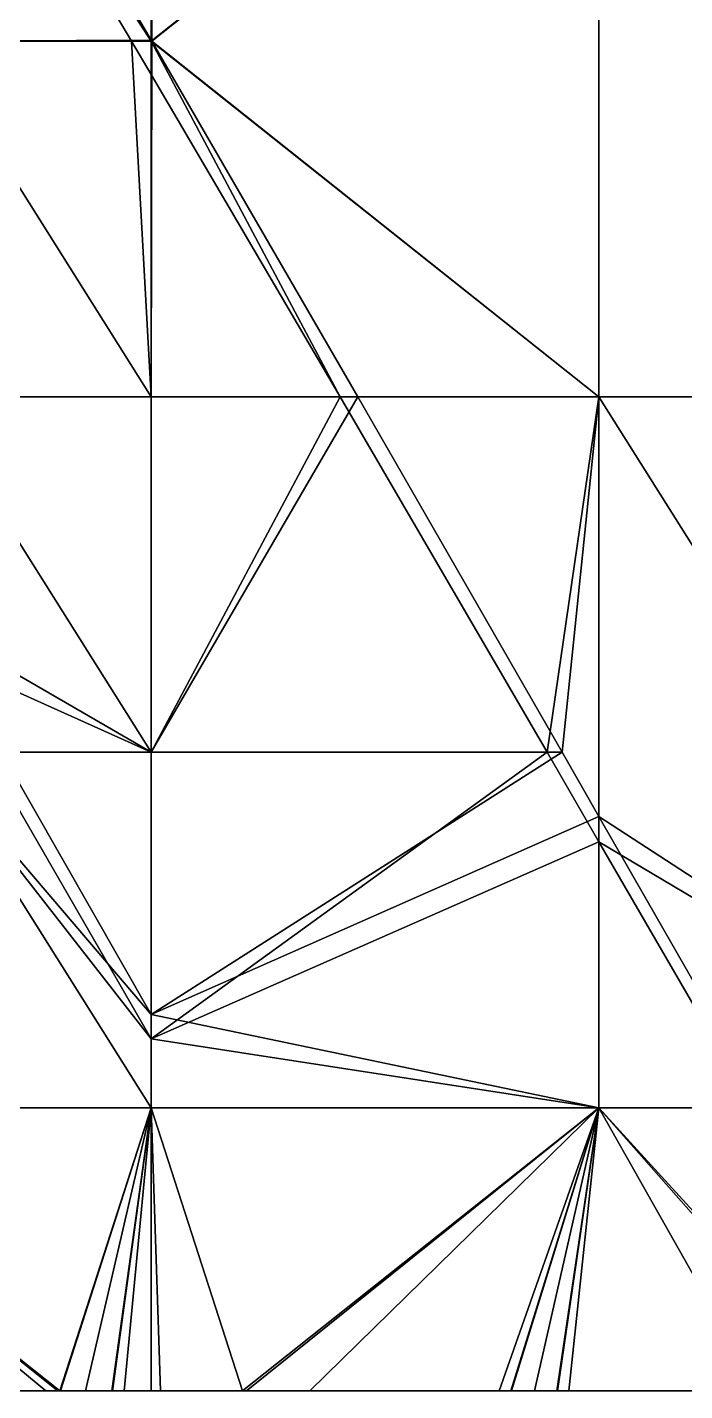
# Model space of a CAD drawing. Extents: x 376891 to 377036, y 6958800 to 6959083.
# Drawn here: x 376994.33 to 377006.08, y 6958800.47 to 6958824.83 of the extents above; entities that cross this region are included whole.
import ezdxf

# ---------------------------------------------------------------- set-up
doc = ezdxf.new("R2010")
doc.units = 0
doc.layers.add('FM2', color=7, linetype='CONTINUOUS')

msp = doc.modelspace()

# ---------------------------------------------------------------- linework, layer by layer
at = {"layer": 'FM2'}
for points in [[(376992.431, 6958830.924, 286.168), (376996.199, 6958824.575, 286.168), (376992.548, 6958824.575, 284.334)], [(376992.431, 6958830.924, 286.168), (376996.548, 6958830.924, 288.229), (376996.548, 6958824.575, 286.343)], [(376996.548, 6958824.575, 286.343), (376996.199, 6958824.575, 286.168), (376992.431, 6958830.924, 286.168)], [(376996.548, 6958824.596, 286.168), (376992.844, 6958830.924, 286.168), (376992.548, 6958824.575, 284.148)], [(376996.548, 6958824.596, 286.168), (376996.548, 6958830.924, 288.027), (376992.844, 6958830.924, 286.168)], [(376996.548, 6958830.924, 288.027), (376996.548, 6958824.596, 286.168), (376996.561, 6958824.575, 286.168)], [(377004.548, 6958830.924, 292.053), (376996.548, 6958830.924, 288.027), (376996.561, 6958824.575, 286.168)], [(376996.548, 6958824.575, 286.343), (376996.548, 6958830.924, 288.229), (377004.548, 6958830.924, 292.245)], [(376996.548, 6958824.575, 286.343), (377004.548, 6958830.924, 292.245), (377004.548, 6958818.225, 288.493)], [(377004.548, 6958818.225, 288.34), (377004.548, 6958830.924, 292.053), (376996.561, 6958824.575, 286.168)], [(377012.548, 6958818.225, 292.374), (377012.548, 6958830.924, 296.086), (377004.548, 6958830.924, 292.053)], [(377004.548, 6958830.924, 292.053), (377004.548, 6958818.225, 288.34), (377012.548, 6958818.225, 292.374)], [(377012.548, 6958818.225, 292.519), (377004.548, 6958818.225, 288.493), (377004.548, 6958830.924, 292.245)], [(377004.548, 6958830.924, 292.245), (377012.512, 6958830.924, 296.247), (377012.548, 6958818.225, 292.519)], [(376992.548, 6958824.575, 284.148), (376996.548, 6958824.575, 286.161), (376996.548, 6958824.596, 286.168)], [(376996.548, 6958818.225, 284.308), (376996.548, 6958824.575, 286.161), (376992.548, 6958824.575, 284.148)], [(376992.548, 6958824.575, 284.148), (376992.548, 6958818.225, 282.293), (376996.548, 6958818.225, 284.308)], [(376996.548, 6958818.225, 284.469), (376992.548, 6958818.225, 282.458), (376992.548, 6958824.575, 284.334)], [(376992.548, 6958824.575, 284.334), (376996.199, 6958824.575, 286.168), (376996.548, 6958818.225, 284.469)], [(376996.199, 6958824.575, 286.168), (376996.548, 6958823.981, 286.168), (376996.548, 6958818.225, 284.469)], [(376996.199, 6958824.575, 286.168), (376996.548, 6958824.575, 286.343), (376996.548, 6958823.981, 286.168)], [(376996.561, 6958824.575, 286.168), (376996.548, 6958824.596, 286.168), (376996.548, 6958824.575, 286.161)], [(376996.561, 6958824.575, 286.168), (376996.548, 6958824.575, 286.161), (376996.548, 6958818.225, 284.308)], [(376996.548, 6958818.225, 284.308), (377000.238, 6958818.225, 286.168), (376996.561, 6958824.575, 286.168)], [(376996.548, 6958824.575, 286.343), (377004.548, 6958818.225, 288.493), (376999.924, 6958818.225, 286.168)], [(376999.924, 6958818.225, 286.168), (376996.548, 6958823.981, 286.168), (376996.548, 6958824.575, 286.343)], [(376996.561, 6958824.575, 286.168), (377000.238, 6958818.225, 286.168), (377004.548, 6958818.225, 288.34)], [(376996.548, 6958818.225, 284.469), (376996.548, 6958823.981, 286.168), (376999.924, 6958818.225, 286.168)], [(376996.548, 6958811.875, 282.471), (376996.548, 6958818.225, 284.308), (376992.548, 6958818.225, 282.293)], [(376996.548, 6958811.875, 282.471), (376992.548, 6958818.225, 282.293), (376992.548, 6958814.196, 281.128)], [(376992.548, 6958818.225, 282.458), (376996.548, 6958818.225, 284.469), (376996.548, 6958811.875, 282.613)], [(376992.548, 6958813.676, 281.128), (376992.548, 6958818.225, 282.458), (376996.548, 6958811.875, 282.613)], [(377000.238, 6958818.225, 286.168), (376996.548, 6958818.225, 284.308), (376996.548, 6958811.875, 282.471)], [(376996.548, 6958811.875, 282.471), (377003.892, 6958811.875, 286.168), (377000.238, 6958818.225, 286.168)], [(376996.548, 6958811.875, 282.613), (376996.548, 6958818.225, 284.469), (376999.924, 6958818.225, 286.168)], [(376999.924, 6958818.225, 286.168), (377003.622, 6958811.875, 286.168), (376996.548, 6958811.875, 282.613)], [(377003.622, 6958811.875, 286.168), (376999.924, 6958818.225, 286.168), (377004.548, 6958818.225, 288.493)], [(377004.548, 6958818.225, 288.34), (377000.238, 6958818.225, 286.168), (377003.892, 6958811.875, 286.168)], [(377004.548, 6958818.225, 288.493), (377004.548, 6958810.278, 286.168), (377003.622, 6958811.875, 286.168)], [(377003.892, 6958811.875, 286.168), (377004.548, 6958810.731, 286.168), (377004.548, 6958818.225, 288.34)], [(377012.548, 6958805.526, 288.691), (377012.548, 6958818.225, 292.374), (377004.548, 6958818.225, 288.34)], [(377012.548, 6958805.526, 288.691), (377004.548, 6958818.225, 288.34), (377004.548, 6958810.731, 286.168)], [(377004.548, 6958818.225, 288.493), (377012.548, 6958818.225, 292.519), (377012.548, 6958805.526, 288.802)], [(377004.548, 6958810.278, 286.168), (377004.548, 6958818.225, 288.493), (377012.548, 6958805.526, 288.802)], [(376992.548, 6958814.196, 281.128), (376993.876, 6958811.875, 281.128), (376996.548, 6958811.875, 282.471)], [(376996.548, 6958811.875, 282.613), (376993.591, 6958811.875, 281.128), (376992.548, 6958813.676, 281.128)], [(376988.548, 6958805.526, 276.65), (376996.548, 6958805.526, 280.65), (376992.548, 6958811.875, 280.461)], [(376992.548, 6958811.875, 280.605), (376996.548, 6958805.526, 280.772), (376988.548, 6958805.526, 276.775)], [(376996.548, 6958807.194, 281.128), (376993.876, 6958811.875, 281.128), (376992.548, 6958811.875, 280.461)], [(376996.548, 6958805.526, 280.65), (376996.548, 6958807.194, 281.128), (376992.548, 6958811.875, 280.461)], [(376992.548, 6958811.875, 280.605), (376993.591, 6958811.875, 281.128), (376996.548, 6958806.755, 281.128)], [(376992.548, 6958811.875, 280.605), (376996.548, 6958806.755, 281.128), (376996.548, 6958805.526, 280.772)], [(376993.591, 6958811.875, 281.128), (376996.548, 6958811.875, 282.613), (376996.548, 6958806.755, 281.128)], [(376996.548, 6958807.194, 281.128), (376996.548, 6958811.875, 282.471), (376993.876, 6958811.875, 281.128)], [(377003.892, 6958811.875, 286.168), (376996.548, 6958811.875, 282.471), (376996.548, 6958807.194, 281.128)], [(377004.548, 6958810.731, 286.168), (377003.892, 6958811.875, 286.168), (376996.548, 6958807.194, 281.128)], [(376996.548, 6958806.755, 281.128), (376996.548, 6958811.875, 282.613), (377003.622, 6958811.875, 286.168)], [(376996.548, 6958806.755, 281.128), (377003.622, 6958811.875, 286.168), (377004.548, 6958810.278, 286.168)], [(377004.548, 6958805.526, 284.667), (377004.548, 6958810.731, 286.168), (376996.548, 6958807.194, 281.128)], [(377007.533, 6958805.526, 286.168), (377004.548, 6958810.731, 286.168), (377004.548, 6958805.526, 284.667)], [(377004.548, 6958810.731, 286.168), (377007.533, 6958805.526, 286.168), (377012.548, 6958805.526, 288.691)], [(376996.548, 6958806.755, 281.128), (377004.548, 6958810.278, 286.168), (377004.548, 6958805.526, 284.784)], [(377004.548, 6958805.526, 284.784), (377004.548, 6958810.278, 286.168), (377007.304, 6958805.526, 286.168)], [(377012.548, 6958805.526, 288.802), (377007.304, 6958805.526, 286.168), (377004.548, 6958810.278, 286.168)], [(376996.548, 6958807.194, 281.128), (376996.548, 6958805.526, 280.65), (377004.548, 6958805.526, 284.667)], [(377004.548, 6958805.526, 284.784), (376996.548, 6958805.526, 280.772), (376996.548, 6958806.755, 281.128)], [(376988.548, 6958805.526, 276.65), (376994.173, 6958800.472, 278.022), (376994.883, 6958800.472, 278.375)], [(376988.548, 6958805.526, 276.65), (376994.883, 6958800.472, 278.375), (376994.915, 6958800.472, 278.391)], [(376996.548, 6958805.526, 280.65), (376988.548, 6958805.526, 276.65), (376994.915, 6958800.472, 278.391)], [(376994.897, 6958800.472, 278.49), (376988.548, 6958805.526, 276.775), (376994.915, 6958800.472, 278.499)], [(376994.001, 6958800.472, 278.043), (376988.548, 6958805.526, 276.775), (376994.667, 6958800.472, 278.375)], [(376994.667, 6958800.472, 278.375), (376988.548, 6958805.526, 276.775), (376994.897, 6958800.472, 278.49)], [(376988.548, 6958805.526, 276.775), (376996.548, 6958805.526, 280.772), (376994.915, 6958800.472, 278.499)], [(376996.548, 6958805.526, 280.65), (376994.915, 6958800.472, 278.391), (376995.375, 6958800.472, 278.621)], [(376994.915, 6958800.472, 278.499), (376996.548, 6958805.526, 280.772), (376994.928, 6958800.472, 278.505)], [(376994.928, 6958800.472, 278.505), (376996.548, 6958805.526, 280.772), (376995.375, 6958800.472, 278.729)], [(376996.548, 6958805.526, 280.65), (376995.375, 6958800.472, 278.621), (376995.857, 6958800.472, 278.862)], [(376995.375, 6958800.472, 278.729), (376996.548, 6958805.526, 280.772), (376995.843, 6958800.472, 278.963)], [(376995.843, 6958800.472, 278.963), (376996.548, 6958805.526, 280.772), (376996.066, 6958800.472, 279.074)], [(376996.548, 6958805.526, 280.65), (376995.857, 6958800.472, 278.862), (376996.548, 6958800.472, 279.208)], [(376996.066, 6958800.472, 279.074), (376996.548, 6958805.526, 280.772), (376996.548, 6958800.472, 279.315)], [(376998.181, 6958800.472, 280.028), (376996.548, 6958805.526, 280.65), (376996.548, 6958800.472, 279.208)], [(376998.181, 6958800.472, 280.028), (377004.548, 6958805.526, 284.667), (376996.548, 6958805.526, 280.65)], [(376996.548, 6958800.472, 279.315), (376996.548, 6958805.526, 280.772), (376996.717, 6958800.472, 279.4)], [(376996.717, 6958800.472, 279.4), (376996.548, 6958805.526, 280.772), (376998.181, 6958800.472, 280.134)], [(376998.181, 6958800.472, 280.134), (376996.548, 6958805.526, 280.772), (377004.548, 6958805.526, 284.784)], [(377004.548, 6958805.526, 284.667), (376998.181, 6958800.472, 280.028), (376999.385, 6958800.472, 280.631)], [(377004.548, 6958805.526, 284.784), (376998.252, 6958800.472, 280.17), (376998.181, 6958800.472, 280.134)], [(377004.548, 6958805.526, 284.784), (376999.385, 6958800.472, 280.737), (376998.252, 6958800.472, 280.17)], [(377004.548, 6958805.526, 284.667), (376999.385, 6958800.472, 280.631), (377002.973, 6958800.472, 282.43)], [(377004.548, 6958805.526, 284.784), (377002.765, 6958800.472, 282.43), (376999.385, 6958800.472, 280.737)], [(377004.548, 6958805.526, 284.784), (377002.984, 6958800.472, 282.539), (377002.765, 6958800.472, 282.43)], [(377004.548, 6958805.526, 284.667), (377002.973, 6958800.472, 282.43), (377003.395, 6958800.472, 282.641)], [(377004.548, 6958805.526, 284.784), (377003.395, 6958800.472, 282.745), (377002.984, 6958800.472, 282.539)], [(377004.548, 6958805.526, 284.667), (377003.395, 6958800.472, 282.641), (377003.81, 6958800.472, 282.849)], [(377004.548, 6958805.526, 284.784), (377003.799, 6958800.472, 282.947), (377003.395, 6958800.472, 282.745)], [(377004.548, 6958805.526, 284.784), (377004.013, 6958800.472, 283.054), (377003.799, 6958800.472, 282.947)], [(377004.548, 6958805.526, 284.667), (377003.81, 6958800.472, 282.849), (377007.405, 6958800.472, 284.651)], [(377004.548, 6958805.526, 284.784), (377007.405, 6958800.472, 284.753), (377004.013, 6958800.472, 283.054)], [(377009.164, 6958800.472, 285.533), (377004.548, 6958805.526, 284.667), (377007.405, 6958800.472, 284.651)], [(377007.533, 6958805.526, 286.168), (377004.548, 6958805.526, 284.667), (377009.164, 6958800.472, 285.533)], [(377004.548, 6958805.526, 284.784), (377009.007, 6958800.472, 285.555), (377007.405, 6958800.472, 284.753)], [(377004.548, 6958805.526, 284.784), (377007.304, 6958805.526, 286.168), (377009.007, 6958800.472, 285.555)], [(376994.173, 6958800.472, 278.022), (376994.001, 6958800.472, 278.043), (376994.667, 6958800.472, 278.375)], [(376994.667, 6958800.472, 278.375), (376994.883, 6958800.472, 278.375), (376994.173, 6958800.472, 278.022)], [(376994.667, 6958800.472, 278.375), (376994.897, 6958800.472, 278.49), (376994.883, 6958800.472, 278.375)], [(376994.883, 6958800.472, 278.375), (376994.897, 6958800.472, 278.49), (376994.915, 6958800.472, 278.391)], [(376994.897, 6958800.472, 278.49), (376994.915, 6958800.472, 278.499), (376994.915, 6958800.472, 278.391)], [(376994.915, 6958800.472, 278.499), (376994.928, 6958800.472, 278.505), (376994.915, 6958800.472, 278.391)], [(376994.915, 6958800.472, 278.391), (376994.928, 6958800.472, 278.505), (376995.375, 6958800.472, 278.621)], [(376994.928, 6958800.472, 278.505), (376995.375, 6958800.472, 278.729), (376995.375, 6958800.472, 278.621)], [(376995.375, 6958800.472, 278.729), (376995.843, 6958800.472, 278.963), (376995.857, 6958800.472, 278.862)], [(376995.375, 6958800.472, 278.621), (376995.375, 6958800.472, 278.729), (376995.857, 6958800.472, 278.862)], [(376995.843, 6958800.472, 278.963), (376996.066, 6958800.472, 279.074), (376995.857, 6958800.472, 278.862)], [(376995.857, 6958800.472, 278.862), (376996.066, 6958800.472, 279.074), (376996.548, 6958800.472, 279.208)], [(376996.066, 6958800.472, 279.074), (376996.548, 6958800.472, 279.315), (376996.548, 6958800.472, 279.208)], [(376996.548, 6958800.472, 279.315), (376996.717, 6958800.472, 279.4), (376996.548, 6958800.472, 279.208)], [(376996.548, 6958800.472, 279.208), (376996.717, 6958800.472, 279.4), (376998.181, 6958800.472, 280.028)], [(376996.717, 6958800.472, 279.4), (376998.181, 6958800.472, 280.134), (376998.181, 6958800.472, 280.028)], [(376998.181, 6958800.472, 280.134), (376998.252, 6958800.472, 280.17), (376998.181, 6958800.472, 280.028)], [(376998.181, 6958800.472, 280.028), (376998.252, 6958800.472, 280.17), (376999.385, 6958800.472, 280.631)], [(376998.252, 6958800.472, 280.17), (376999.385, 6958800.472, 280.737), (376999.385, 6958800.472, 280.631)], [(376999.385, 6958800.472, 280.631), (376999.385, 6958800.472, 280.737), (377002.765, 6958800.472, 282.43)], [(377002.765, 6958800.472, 282.43), (377002.973, 6958800.472, 282.43), (376999.385, 6958800.472, 280.631)], [(377002.765, 6958800.472, 282.43), (377002.984, 6958800.472, 282.539), (377002.973, 6958800.472, 282.43)], [(377002.973, 6958800.472, 282.43), (377002.984, 6958800.472, 282.539), (377003.395, 6958800.472, 282.641)], [(377002.984, 6958800.472, 282.539), (377003.395, 6958800.472, 282.745), (377003.395, 6958800.472, 282.641)], [(377003.395, 6958800.472, 282.745), (377003.799, 6958800.472, 282.947), (377003.81, 6958800.472, 282.849)], [(377003.395, 6958800.472, 282.641), (377003.395, 6958800.472, 282.745), (377003.81, 6958800.472, 282.849)], [(377003.799, 6958800.472, 282.947), (377004.013, 6958800.472, 283.054), (377003.81, 6958800.472, 282.849)], [(377003.81, 6958800.472, 282.849), (377004.013, 6958800.472, 283.054), (377007.405, 6958800.472, 284.651)], [(377004.013, 6958800.472, 283.054), (377007.405, 6958800.472, 284.753), (377007.405, 6958800.472, 284.651)]]:
    msp.add_3dface(points, dxfattribs=at)

doc.saveas('drawing.dxf')
